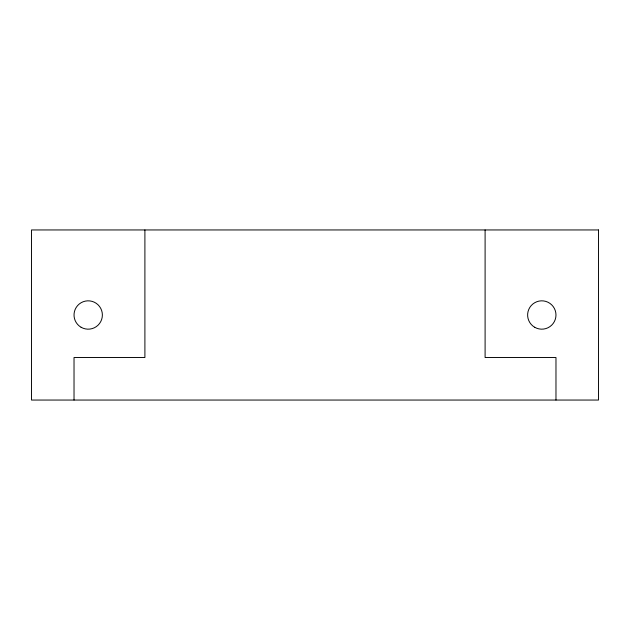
<?xml version="1.0" encoding="UTF-8"?>
<svg xmlns="http://www.w3.org/2000/svg" width="630" height="630" viewBox="0 0 630 630"><rect width="100%" height="100%" fill="white"/><g stroke="black" fill="none" stroke-linecap="round" stroke-linejoin="round"><path stroke-width="0.94" d="M555.975 400.05L555.975 357.525L485.1 357.525L485.1 229.95M144.9 229.95L144.9 357.525L74.025 357.525L74.025 400.05M598.5 229.95L31.5 229.95L31.5 400.05L598.5 400.05L598.5 229.95M81.112 327.277A14.175 14.175 0 0 0 102.375 315A14.175 14.175 0 0 0 81.112 302.723A14.175 14.175 0 0 0 81.112 327.277M534.712 327.277A14.175 14.175 0 0 0 555.975 315A14.175 14.175 0 0 0 534.712 302.723A14.175 14.175 0 0 0 534.712 327.277"/></g></svg>
